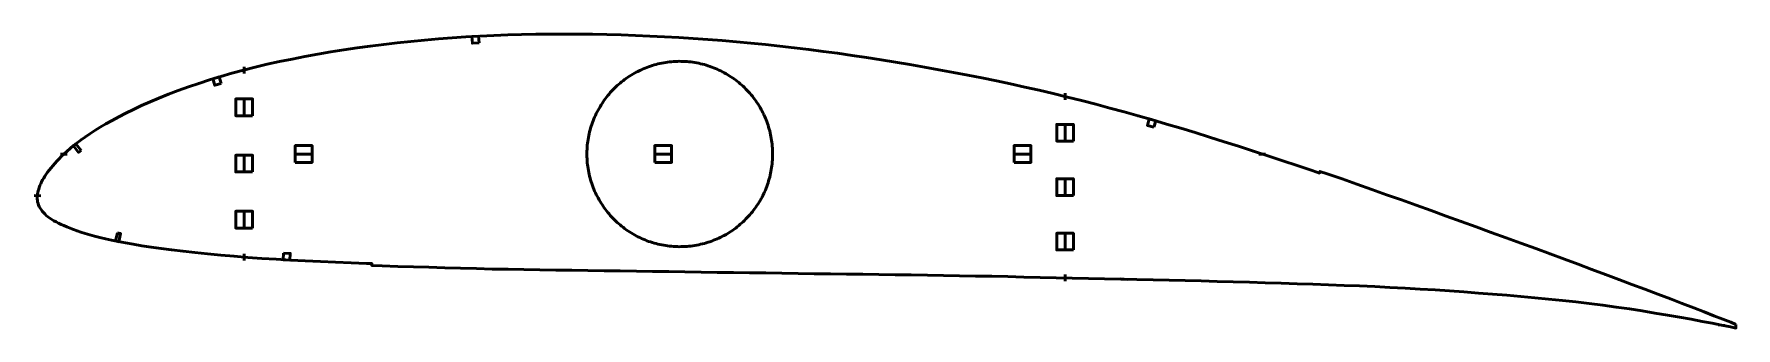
# Model space of a CAD drawing. Header units: metres. Extents: x -4 to 1012, y -4 to 172.
import ezdxf

# ---------------------------------------------------------------- set-up
doc = ezdxf.new("R2010")
doc.units = ezdxf.units.M
doc.layers.add('Layer', color=1, linetype='Continuous', lineweight=50)

msp = doc.modelspace()

# ---------------------------------------------------------------- linework, layer by layer
at = {"layer": 'Layer'}
for p, q in [((381.9, 155.4), (381.9, 155.9)), ((121.9, 148.2), (121.9, 152.2)), ((121.9, 133.4), (121.9, 122.4)), ((611.9, 132.4), (611.9, 136.4)), ((611.9, 118.2), (611.9, 107.2)), ((16.3, 100), (12.3, 100)), ((121.9, 99.8), (121.9, 88.8)), ((162.9, 100), (151.9, 100)), ((326.5, 100), (326, 100)), ((377.5, 100), (366.5, 100)), ((437.3, 100), (437.8, 100)), ((592, 100), (581, 100)), ((727.6, 100), (731.6, 100)), ((611.9, 85.7), (611.9, 74.7)), ((0.5, 75), (-3.5, 75.3)), ((121.9, 66.3), (121.9, 55.3)), ((611.9, 53.2), (611.9, 42.2)), ((381.9, 44.6), (381.9, 44.1)), ((121.9, 40.4), (121.9, 36.4)), ((611.9, 28), (611.9, 24)), ((645.1, 25.4), (649.1, 25.1)), ((938, 26.7), (937.9, 26.2)), ((975.5, 12.5), (975.3, 12.1)), ((933.4, 10), (933.4, 9.5)), ((973, 4), (972.9, 3.5)), ((992.7, 0.4), (992.6, -0.1)), ((994.2, 5.4), (994, 4.9)), ((1001.8, -2.1), (1005.7, -2.4))]:
    msp.add_line(p, q, dxfattribs=at)
for points in [[(1012.3, -1.8), (1009.3, -0.5), (1004.4, 1.4), (999.2, 3.4), (993.4, 5.7), (987.1, 8.1), (980.3, 10.7), (973.2, 13.4), (965.7, 16.3), (958, 19.2), (950.2, 22.1), (942.4, 25), (934.4, 28), (926.4, 31.1), (918.2, 34.1), (909.9, 37.2), (901.4, 40.3), (892.8, 43.5), (884, 46.7), (875.2, 49.9), (866.3, 53.2), (857.3, 56.4), (848.4, 59.7), (839.4, 62.9), (830.5, 66.2), (821.5, 69.4), (812.6, 72.6), (803.7, 75.7), (794.9, 78.9), (786, 82), (777.2, 85.1), (768.4, 88.1), (764, 89.6), (763.7, 88.6), (759.3, 90.1), (750.5, 93.1), (741.8, 96), (733, 98.9), (724.3, 101.7), (715.5, 104.6), (706.8, 107.3), (698.1, 110.1), (689.5, 112.8), (681, 115.4), (672.5, 117.9), (664, 120.4), (655.5, 122.8), (647.1, 125.2), (638.6, 127.5), (630.2, 129.7), (621.7, 131.9), (613.3, 134), (604.8, 136.1), (596.4, 138.1), (587.9, 140), (579.4, 141.9), (570.9, 143.7), (562.3, 145.5), (553.8, 147.2), (545.2, 148.8), (536.6, 150.4), (528, 152), (519.3, 153.5), (510.7, 154.9), (502.1, 156.3), (493.4, 157.7), (484.8, 158.9), (476.1, 160.2), (467.5, 161.3), (458.9, 162.4), (450.2, 163.5), (441.6, 164.5), (433, 165.4), (424.4, 166.2), (415.8, 167), (407.2, 167.8), (398.6, 168.4), (389.9, 169), (381.3, 169.6), (372.7, 170.1), (364.1, 170.5), (355.5, 170.9), (346.9, 171.2), (338.3, 171.4), (329.8, 171.6), (321.2, 171.7), (312.7, 171.7), (304.3, 171.7), (295.9, 171.6), (287.5, 171.4), (279.2, 171.2), (270.9, 170.9), (262.6, 170.5), (254.3, 170), (246, 169.4), (237.8, 168.8), (229.6, 168.1), (221.4, 167.3), (213.3, 166.4), (205.2, 165.5), (197.2, 164.5), (189.3, 163.4), (181.4, 162.2), (173.6, 161), (165.8, 159.6), (158.1, 158.2), (150.5, 156.7), (143, 155.2), (135.7, 153.6), (128.5, 151.9), (121.5, 150.1), (114.6, 148.3), (107.9, 146.3), (101.3, 144.3), (94.8, 142.2), (88.6, 140.1), (82.5, 137.9), (76.7, 135.7), (71, 133.4), (65.7, 131.1), (60.6, 128.9), (55.8, 126.7), (51.3, 124.5), (47, 122.3), (43.1, 120.1), (39.4, 118.1), (36, 116), (32.8, 114.1), (29.8, 112.1), (27.1, 110.3), (24.6, 108.5), (22.3, 106.7), (20.1, 105), (18.1, 103.4), (16.3, 101.8), (14.5, 100.2), (12.9, 98.7), (11.5, 97.2), (10.1, 95.8), (8.8, 94.4), (7.7, 93), (6.6, 91.7), (5.6, 90.4), (4.6, 89.2), (3.8, 87.9), (3, 86.7), (2.3, 85.6), (1.6, 84.5), (1, 83.3), (0.5, 82.2), (0, 81.1), (-0.4, 80.1), (-0.7, 79.1), (-1, 78), (-1.2, 77), (-1.4, 76.1), (-1.5, 75.1), (-1.6, 74.2), (-1.6, 73.3), (-1.5, 72.3), (-1.4, 71.4), (-1.1, 70.5), (-0.8, 69.5), (-0.4, 68.6), (0.1, 67.7), (0.7, 66.8), (1.3, 65.9), (2.1, 65), (2.9, 64.2), (3.8, 63.3), (4.8, 62.5), (5.9, 61.7), (7.1, 60.9), (8.3, 60.1), (9.7, 59.4), (11.1, 58.7), (12.7, 57.9), (14.3, 57.2), (16.1, 56.4), (18, 55.7), (20, 54.9), (22.2, 54.1), (24.5, 53.4), (27, 52.6), (29.7, 51.8), (32.6, 51), (35.7, 50.2), (39.1, 49.4), (42.7, 48.6), (46.7, 47.7), (51, 46.9), (55.7, 46.1), (60.8, 45.2), (66.3, 44.4), (72.3, 43.5), (78.6, 42.7), (85.4, 41.9), (92.5, 41.1), (100, 40.4), (107.9, 39.6), (115.9, 38.9), (124.1, 38.2), (132.4, 37.6), (140.9, 37.1), (149.6, 36.6), (158.4, 36.1), (167.4, 35.7), (176.5, 35.3), (185.7, 34.9), (194.9, 34.6), (198.1, 34.5), (198, 33.4), (204.2, 33.2), (213.6, 32.8), (222.9, 32.5), (232.2, 32.3), (241.6, 32), (251.1, 31.8), (260.5, 31.6), (270, 31.3), (279.4, 31.2), (288.9, 31), (298.4, 30.9), (308, 30.7), (317.5, 30.6), (327.1, 30.4), (336.7, 30.3), (346.3, 30.2), (356, 30), (365.7, 29.9), (375.3, 29.8), (385, 29.6), (394.6, 29.5), (404.3, 29.3), (413.9, 29.2), (423.6, 29.1), (433.2, 29), (442.9, 28.8), (452.6, 28.7), (462.2, 28.5), (471.9, 28.4), (481.5, 28.3), (491.2, 28.2), (500.8, 28), (510.5, 27.9), (520.1, 27.8), (529.7, 27.6), (539.3, 27.5), (548.9, 27.3), (558.5, 27.1), (568.1, 27), (577.7, 26.8), (587.3, 26.5), (597, 26.3), (606.6, 26.1), (616.2, 25.9), (625.9, 25.7), (635.5, 25.5), (645.1, 25.3), (654.8, 25.1), (664.4, 24.8), (674, 24.6), (683.6, 24.4), (693.2, 24.2), (702.7, 23.9), (712.3, 23.6), (721.9, 23.4), (731.4, 23.1), (740.9, 22.8), (750.4, 22.5), (759.8, 22.2), (769.1, 21.9), (778.4, 21.5), (787.6, 21.2), (796.7, 20.8), (805.7, 20.3), (814.8, 19.8), (823.8, 19.3), (832.7, 18.8), (841.4, 18.2), (850, 17.6), (858.6, 16.9), (867.1, 16.2), (875.6, 15.6), (883.9, 14.8), (892.2, 14), (900.5, 13.2), (908.7, 12.4), (916.7, 11.6), (924.8, 10.6), (932.9, 9.6), (940.9, 8.5), (948.7, 7.5), (956.4, 6.3), (964, 5), (971.5, 3.8), (978.7, 2.5), (985.6, 1.3), (992.1, 0), (998.2, -1.1), (1003.8, -2.2), (1009.1, -3.3), (1012.3, -4)], [(437.3, 100), (437.3, 101.2), (437.3, 102.3), (437.2, 103.5), (437.1, 104.6), (437, 105.8), (436.9, 107), (436.7, 108.1), (436.5, 109.3), (436.3, 110.4), (436.1, 111.5), (435.9, 112.7), (435.6, 113.8), (435.3, 114.9), (434.9, 116.1), (434.6, 117.2), (434.2, 118.3), (433.8, 119.4), (433.4, 120.4), (433, 121.5), (432.5, 122.6), (432, 123.6), (431.5, 124.7), (431, 125.7), (430.4, 126.7), (429.9, 127.8), (429.3, 128.8), (428.6, 129.7), (428, 130.7), (427.4, 131.7), (426.7, 132.6), (426, 133.6), (425.3, 134.5), (424.5, 135.4), (423.8, 136.3), (423, 137.1), (422.2, 138), (421.4, 138.8), (420.6, 139.7), (419.7, 140.5), (418.9, 141.2), (418, 142), (417.1, 142.8), (416.2, 143.5), (415.3, 144.2), (414.3, 144.9), (413.4, 145.6), (412.4, 146.2), (411.4, 146.8), (410.5, 147.4), (409.5, 148), (408.4, 148.6), (407.4, 149.1), (406.4, 149.7), (405.3, 150.2), (404.3, 150.7), (403.2, 151.1), (402.1, 151.5), (401, 152), (399.9, 152.4), (398.8, 152.7), (397.7, 153.1), (396.6, 153.4), (395.5, 153.7), (394.3, 153.9), (393.2, 154.2), (392, 154.4), (390.9, 154.6), (389.7, 154.8), (388.6, 155), (387.4, 155.1), (386.3, 155.2), (385.1, 155.3), (383.9, 155.3), (382.8, 155.3), (381.6, 155.4), (380.5, 155.3), (379.3, 155.3), (378.1, 155.2), (377, 155.1), (375.8, 155), (374.6, 154.9), (373.5, 154.7), (372.3, 154.5), (371.2, 154.3), (370.1, 154.1), (368.9, 153.8), (367.8, 153.5), (366.7, 153.2), (365.6, 152.9), (364.4, 152.5), (363.3, 152.2), (362.3, 151.8), (361.2, 151.3), (360.1, 150.9), (359, 150.4), (358, 149.9), (356.9, 149.4), (355.9, 148.9), (354.9, 148.3), (353.9, 147.7), (352.9, 147.1), (351.9, 146.5), (350.9, 145.9), (349.9, 145.2), (349, 144.5), (348.1, 143.8), (347.2, 143.1), (346.3, 142.4), (345.4, 141.6), (344.5, 140.9), (343.7, 140.1), (342.8, 139.2), (342, 138.4), (341.2, 137.6), (340.4, 136.7), (339.7, 135.8), (338.9, 134.9), (338.2, 134), (337.5, 133.1), (336.8, 132.2), (336.1, 131.2), (335.5, 130.2), (334.9, 129.3), (334.3, 128.3), (333.7, 127.3), (333.1, 126.2), (332.6, 125.2), (332, 124.2), (331.6, 123.1), (331.1, 122.1), (330.6, 121), (330.2, 119.9), (329.8, 118.8), (329.4, 117.7), (329, 116.6), (328.7, 115.5), (328.4, 114.4), (328.1, 113.2), (327.8, 112.1), (327.6, 111), (327.4, 109.8), (327.2, 108.7), (327, 107.5), (326.9, 106.4), (326.7, 105.2), (326.6, 104.1), (326.6, 102.9), (326.5, 101.7), (326.5, 100.6), (326.5, 99.4), (326.5, 98.3), (326.6, 97.1), (326.6, 95.9), (326.7, 94.8), (326.9, 93.6), (327, 92.5), (327.2, 91.3), (327.4, 90.2), (327.6, 89), (327.8, 87.9), (328.1, 86.8), (328.4, 85.6), (328.7, 84.5), (329, 83.4), (329.4, 82.3), (329.8, 81.2), (330.2, 80.1), (330.6, 79), (331.1, 77.9), (331.6, 76.9), (332, 75.8), (332.6, 74.8), (333.1, 73.8), (333.7, 72.7), (334.3, 71.7), (334.9, 70.7), (335.5, 69.8), (336.1, 68.8), (336.8, 67.8), (337.5, 66.9), (338.2, 66), (338.9, 65.1), (339.7, 64.2), (340.4, 63.3), (341.2, 62.4), (342, 61.6), (342.8, 60.8), (343.7, 59.9), (344.5, 59.1), (345.4, 58.4), (346.3, 57.6), (347.2, 56.9), (348.1, 56.2), (349, 55.5), (349.9, 54.8), (350.9, 54.1), (351.9, 53.5), (352.9, 52.9), (353.9, 52.3), (354.9, 51.7), (355.9, 51.1), (356.9, 50.6), (358, 50.1), (359, 49.6), (360.1, 49.1), (361.2, 48.7), (362.3, 48.2), (363.3, 47.8), (364.4, 47.5), (365.6, 47.1), (366.7, 46.8), (367.8, 46.5), (368.9, 46.2), (370.1, 45.9), (371.2, 45.7), (372.3, 45.5), (373.5, 45.3), (374.6, 45.1), (375.8, 45), (377, 44.9), (378.1, 44.8), (379.3, 44.7), (380.5, 44.7), (381.6, 44.6), (382.8, 44.7), (383.9, 44.7), (385.1, 44.7), (386.3, 44.8), (387.4, 44.9), (388.6, 45), (389.7, 45.2), (390.9, 45.4), (392, 45.6), (393.2, 45.8), (394.3, 46.1), (395.5, 46.3), (396.6, 46.6), (397.7, 46.9), (398.8, 47.3), (399.9, 47.6), (401, 48), (402.1, 48.5), (403.2, 48.9), (404.3, 49.3), (405.3, 49.8), (406.4, 50.3), (407.4, 50.9), (408.4, 51.4), (409.5, 52), (410.5, 52.6), (411.4, 53.2), (412.4, 53.8), (413.4, 54.4), (414.3, 55.1), (415.3, 55.8), (416.2, 56.5), (417.1, 57.2), (418, 58), (418.9, 58.8), (419.7, 59.5), (420.6, 60.3), (421.4, 61.2), (422.2, 62), (423, 62.9), (423.8, 63.7), (424.5, 64.6), (425.3, 65.5), (426, 66.4), (426.7, 67.4), (427.4, 68.3), (428, 69.3), (428.6, 70.3), (429.3, 71.2), (429.9, 72.2), (430.4, 73.3), (431, 74.3), (431.5, 75.3), (432, 76.4), (432.5, 77.4), (433, 78.5), (433.4, 79.6), (433.8, 80.6), (434.2, 81.7), (434.6, 82.8), (434.9, 83.9), (435.3, 85.1), (435.6, 86.2), (435.9, 87.3), (436.1, 88.5), (436.3, 89.6), (436.5, 90.7), (436.7, 91.9), (436.9, 93), (437, 94.2), (437.1, 95.4), (437.2, 96.5), (437.3, 97.7), (437.3, 98.8), (437.3, 100)]]:
    msp.add_lwpolyline(points, close=True, dxfattribs=at)
for points in [[(262.1, 166.4), (258.1, 166.2), (257.8, 170.2), (261.8, 170.4), (262.1, 166.4)], [(108.1, 142.2), (104.3, 141.1), (103.1, 144.9), (107, 146.1), (108.1, 142.2)], [(126.9, 122.9), (116.9, 122.9), (116.9, 132.9), (126.9, 132.9), (126.9, 122.9)], [(616.9, 107.7), (606.9, 107.7), (606.9, 117.7), (616.9, 117.7), (616.9, 107.7)], [(664.9, 116), (661, 117.1), (662.1, 121), (666, 119.8), (664.9, 116)], [(24.6, 102.2), (23.1, 101), (20, 104.9), (21.5, 106.1), (24.6, 102.2)], [(152.4, 95), (152.4, 105), (162.4, 105), (162.4, 95), (152.4, 95)], [(367, 95), (367, 105), (377, 105), (377, 95), (367, 95)], [(581.5, 95), (581.5, 105), (591.5, 105), (591.5, 95), (581.5, 95)], [(126.9, 89.3), (116.9, 89.3), (116.9, 99.3), (126.9, 99.3), (126.9, 89.3)], [(616.9, 75.2), (606.9, 75.2), (606.9, 85.2), (616.9, 85.2), (616.9, 75.2)], [(126.9, 55.8), (116.9, 55.8), (116.9, 65.8), (126.9, 65.8), (126.9, 55.8)], [(46.2, 52.9), (48.1, 52.5), (47.1, 47.6), (45.1, 48.1), (46.2, 52.9)], [(616.9, 42.7), (606.9, 42.7), (606.9, 52.7), (616.9, 52.7), (616.9, 42.7)], [(145.4, 40.8), (149.4, 40.6), (149.2, 36.6), (145.2, 36.8), (145.4, 40.8)]]:
    msp.add_lwpolyline(points, dxfattribs=at)

doc.saveas('drawing.dxf')
